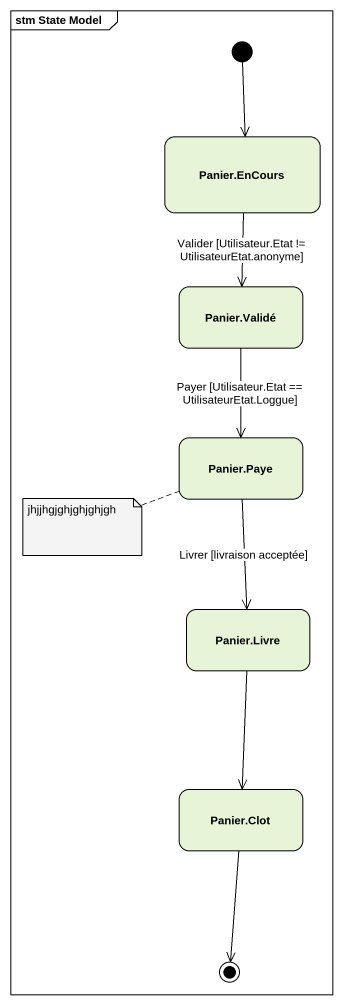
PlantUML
@startuml
mainframe stm State Model
hide empty description
state "Panier.EnCours" as Panier_EnCours
state "Panier.Validé" as Panier_Validé
state "Panier.Paye" as Panier_Paye
state "Panier.Livre" as Panier_Livre
state "Panier.Clot" as Panier_Clot
[*] --> Panier_EnCours
Panier_EnCours --> Panier_Validé : Valider [Utilisateur.Etat != UtilisateurEtat.anonyme]
Panier_Validé --> Panier_Paye : Payer [Utilisateur.Etat == UtilisateurEtat.Loggue]
Panier_Paye --> Panier_Livre : Livrer [livraison acceptée]
Panier_Livre --> Panier_Clot
Panier_Clot --> [*]
note left of Panier_Paye : jhjjhgjghjghjghjgh
@enduml
